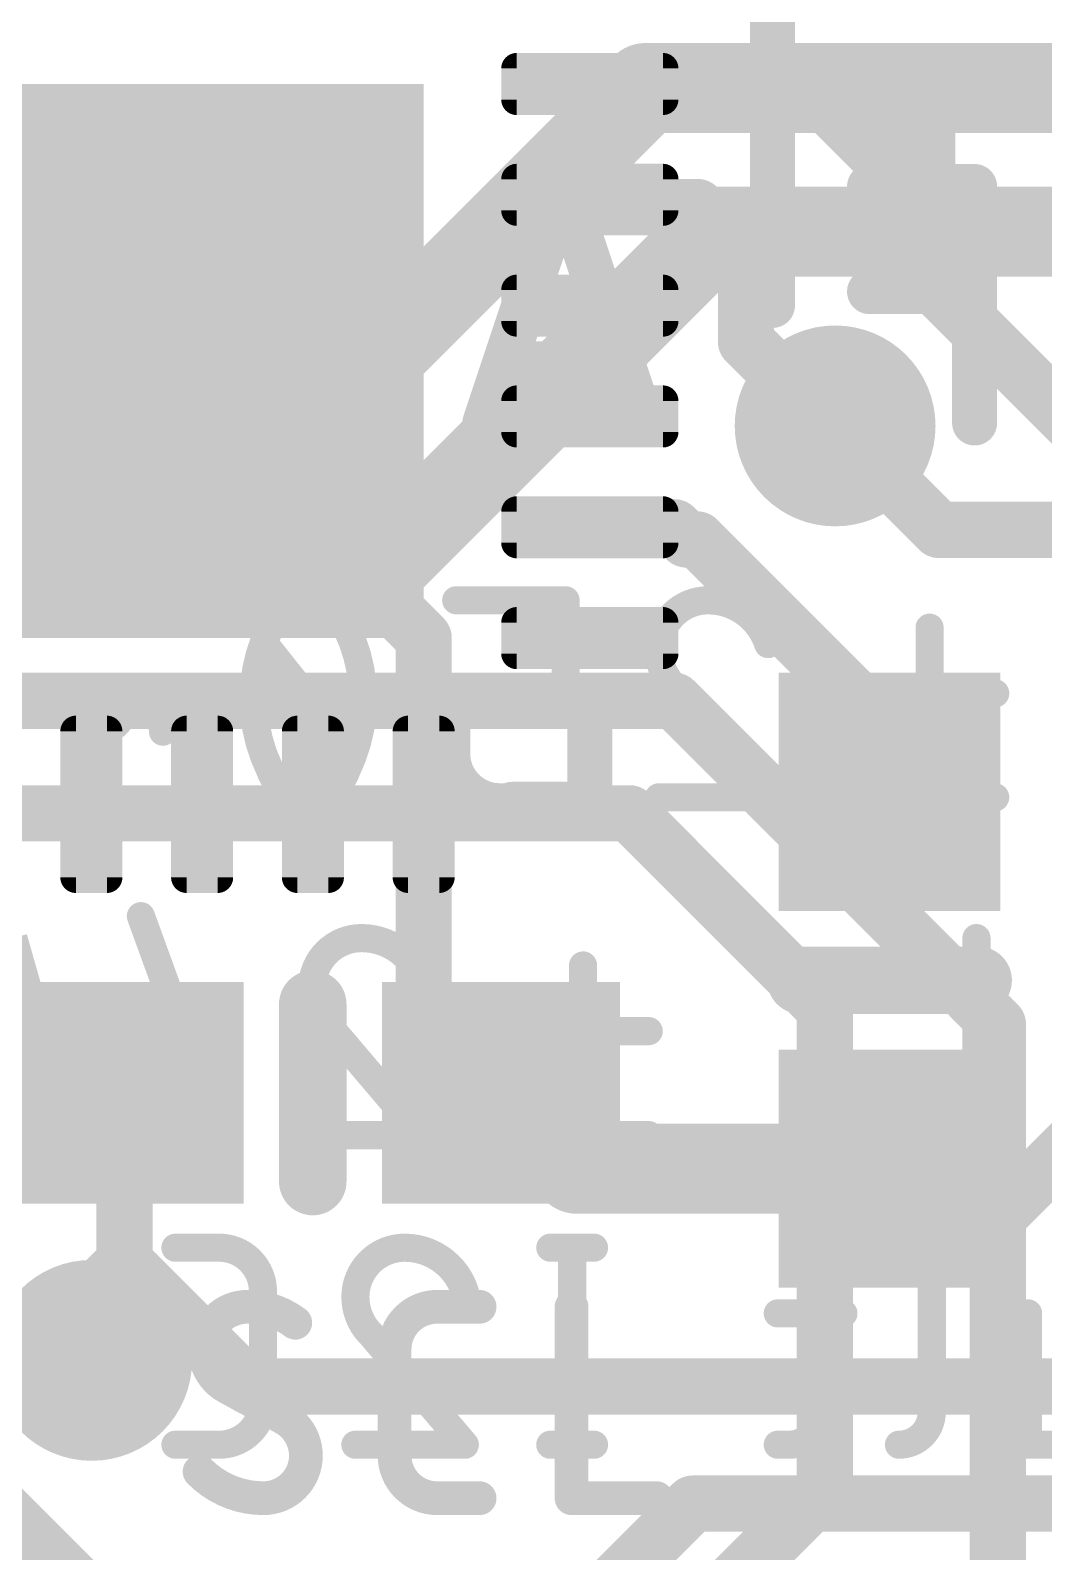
# Model space of a CAD drawing. Extents: x -0.1 to 34.3, y -4.7 to 17.9.
# Drawn here: x 12.17 to 16.75, y 3.52 to 10.38 of the extents above; entities that cross this region are included whole.
import ezdxf

# ---------------------------------------------------------------- set-up
doc = ezdxf.new("R2010")
doc.units = 0
for name, color, linetype in [('1', 12, 'CONTINUOUS'), ('16', 5, 'CONTINUOUS'), ('18', 110, 'CONTINUOUS'), ('21', 40, 'CONTINUOUS'), ('22', 6, 'CONTINUOUS')]:
    doc.layers.add(name, color=color, linetype=linetype)

# ---------------------------------------------------------------- blocks, each defined once
blk = doc.blocks.new('RECT')
blk.add_solid([(-0.5, -0.5), (0.5, -0.5), (-0.5, 0.5), (0.5, 0.5)])
blk = doc.blocks.new('RECT128000X44800R50')
at = {"const_width": 0.07}
blk.add_lwpolyline([(0.365, -0.07), (0.365, 0.07, 0.4142), (0.33, 0.105), (-0.33, 0.105, 0.4142), (-0.365, 0.07), (-0.365, -0.07, 0.4142), (-0.33, -0.105), (0.33, -0.105, 0.4142)], format="xyb", close=True, dxfattribs=at)
blk.add_solid([(-0.3475, -0.0875), (0.3475, -0.0875), (-0.3475, 0.0875), (0.3475, 0.0875)])
blk = doc.blocks.new('ROUNDV')
at = {"const_width": 0.5}
blk.add_lwpolyline([(0, -0.25, 1), (0, 0.25, 1), (0, -0.25)], format="xyb", dxfattribs=at)

msp = doc.modelspace()

# ---------------------------------------------------------------- linework, layer by layer
at = {"layer": '1'}
for points, const_width in [([(15.6754, 10.14), (14.7, 10.14)], 0.254), ([(16.1244, 9.691), (15.6754, 10.14)], 0.254), ([(16.1244, 9.358), (16.1244, 9.691)], 0.254), ([(14.7, 9.64), (14.7552, 9.5848)], 0.254), ([(14.7552, 9.5848), (15.1852, 9.5848)], 0.254), ([(15.1852, 9.5848), (15.4048, 9.3652)], 0.254), ([(12.7, 8.89), (12.7, 9.4615)], 0.254), ([(15.4048, 9.3652), (15.4048, 8.9783)], 0.254), ([(16.8816, 8.6007), (16.1244, 9.358)], 0.254), ([(15.7858, 8.5973), (15.4048, 8.9783)], 0.254), ([(12.7, 8.89), (13.95, 7.64)], 0.254), ([(15.8072, 8.5973), (15.7858, 8.5973)], 0.254), ([(14.7, 8.14), (15.081, 8.14)], 0.254), ([(15.1362, 8.0848), (15.081, 8.14)], 0.254), ([(15.1362, 8.0848), (15.1852, 8.0848)], 0.254), ([(16.0528, 7.2172), (15.1852, 8.0848)], 0.254), ([(13.95, 7.64), (13.95, 6.89)], 0.254), ([(16.0528, 6.946), (16.0528, 7.2172)], 0.254), ([(13.95, 5.9373), (13.95, 6.89)], 0.254), ([(14.2993, 5.588), (13.95, 5.9373)], 0.254), ([(12.0278, 5.8677), (12.3075, 5.588)], 0.254), ([(14.2993, 5.588), (14.6413, 5.246)], 0.4064), ([(12.3075, 5.588), (12.5993, 5.588)], 0.254), ([(12.5993, 5.588), (12.5993, 4.826)], 0.254), ([(14.6413, 5.246), (16.0528, 5.246)], 0.4064), ([(12.5993, 4.826), (12.4515, 4.6782)], 0.254), ([(13.1621, 4.2632), (12.5993, 4.826)], 0.254), ([(12.4515, 4.6782), (12.4515, 4.3812)], 0.254), ([(17.653, 4.2632), (13.1621, 4.2632)], 0.254), ([(11.6935, 4.0672), (12.7, 3.0607)], 0.254), ([(15.1648, 3.7348), (13.97, 2.54)], 0.254), ([(17.8146, 3.7348), (15.1648, 3.7348)], 0.254)]:
    msp.add_lwpolyline(points, dxfattribs=dict(at, const_width=const_width))
for points, const_width in [([(14.7, 10.2035, 1), (14.7, 10.0765)], 0.127), ([(15.7203, 10.1849, 1), (15.6305, 10.0951)], 0.127), ([(15.6754, 10.0765, 1), (15.6754, 10.2035)], 0.127), ([(16.1879, 9.691, 1), (16.0609, 9.691)], 0.127), ([(14.7449, 9.6849, 1), (14.6551, 9.5951)], 0.127), ([(16.0795, 9.6461, 1), (16.1693, 9.7359)], 0.127), ([(14.7552, 9.6483, 1), (14.7552, 9.5213)], 0.127), ([(14.7103, 9.5399, 1), (14.8001, 9.6297)], 0.127), ([(15.2302, 9.6297, 1), (15.1403, 9.5399)], 0.127), ([(15.1852, 9.5213, 1), (15.1852, 9.6483)], 0.127), ([(12.7635, 9.4615, 1), (12.6365, 9.4615)], 0.127), ([(15.4683, 9.3652, 1), (15.3413, 9.3652)], 0.127), ([(15.3599, 9.3203, 1), (15.4497, 9.4102)], 0.127), ([(16.1693, 9.4029, 1), (16.0795, 9.313)], 0.127), ([(16.0609, 9.358, 1), (16.1879, 9.358)], 0.127), ([(15.4497, 9.0232, 1), (15.3599, 8.9333)], 0.127), ([(12.7449, 8.9349, 1), (12.6551, 8.8451)], 0.127), ([(15.3413, 8.9783, 1), (15.4683, 8.9783)], 0.127), ([(12.6365, 8.89, 1), (12.7635, 8.89)], 0.127), ([(15.7858, 8.6608, 1), (15.7858, 8.5338)], 0.127), ([(15.8072, 8.5338, 1), (15.8072, 8.6608)], 0.127), ([(15.7408, 8.5524, 1), (15.8307, 8.6422)], 0.127), ([(14.7, 8.2035, 1), (14.7, 8.0765)], 0.127), ([(15.1259, 8.1849, 1), (15.0361, 8.0951)], 0.127), ([(15.081, 8.0765, 1), (15.081, 8.2035)], 0.127), ([(15.1362, 8.1483, 1), (15.1362, 8.0213)], 0.127), ([(15.0913, 8.0399, 1), (15.1811, 8.1297)], 0.127), ([(15.2302, 8.1297, 1), (15.1403, 8.0399)], 0.127), ([(15.1852, 8.0213, 1), (15.1852, 8.1483)], 0.127), ([(14.0135, 7.64, 1), (13.8865, 7.64)], 0.127), ([(13.9051, 7.5951, 1), (13.9949, 7.6849)], 0.127), ([(16.1163, 7.2172, 1), (15.9893, 7.2172)], 0.127), ([(16.0079, 7.1723, 1), (16.0977, 7.2622)], 0.127), ([(14.0135, 6.89, 1), (13.8865, 6.89)], 0.127), ([(15.9893, 6.946, 1), (16.1163, 6.946)], 0.127), ([(13.8865, 6.89, 1), (14.0135, 6.89)], 0.127), ([(13.9949, 5.9822, 1), (13.9051, 5.8924)], 0.127), ([(13.8865, 5.9373, 1), (14.0135, 5.9373)], 0.127), ([(14.3711, 5.6598, 1), (14.2275, 5.5162)], 0.2032), ([(12.3075, 5.6515, 1), (12.3075, 5.5245)], 0.127), ([(12.6628, 5.588, 1), (12.5358, 5.588)], 0.127), ([(12.5993, 5.5245, 1), (12.5993, 5.6515)], 0.127), ([(12.2626, 5.5431, 1), (12.3524, 5.6329)], 0.127), ([(14.2544, 5.5431, 1), (14.3442, 5.6329)], 0.127), ([(14.6413, 5.3476, 1), (14.6413, 5.1444)], 0.2032), ([(16.0528, 5.1444, 1), (16.0528, 5.3476)], 0.2032), ([(14.5695, 5.1742, 1), (14.7131, 5.3178)], 0.2032), ([(12.6442, 4.8709, 1), (12.5544, 4.7811)], 0.127), ([(12.6442, 4.7811, 1), (12.5544, 4.8709)], 0.127), ([(12.5358, 4.826, 1), (12.6628, 4.826)], 0.127), ([(12.515, 4.6782, 1), (12.388, 4.6782)], 0.127), ([(12.4066, 4.7231, 1), (12.4964, 4.6333)], 0.127), ([(12.388, 4.3812, 1), (12.515, 4.3812)], 0.127), ([(13.1621, 4.3267, 1), (13.1621, 4.1997)], 0.127), ([(13.1172, 4.2183, 1), (13.207, 4.3081)], 0.127), ([(15.1648, 3.7983, 1), (15.1648, 3.6713)], 0.127), ([(15.2097, 3.6899, 1), (15.1199, 3.7797)], 0.127)]:
    msp.add_lwpolyline(points, format="xyb", dxfattribs=dict(at, const_width=const_width))
at = {"layer": '16'}
for points, const_width in [([(14.9522, 10.1219), (13.3306, 8.5003)], 0.4064), ([(17.3155, 10.1219), (14.9522, 10.1219)], 0.4064), ([(13.6847, 7.8907), (15.2682, 9.4742)], 0.4064), ([(15.2682, 9.4742), (17.7205, 9.4742)], 0.4064), ([(15.8072, 8.5973), (16.2765, 8.128)], 0.254), ([(13.3306, 8.5003), (10.8209, 8.5003)], 0.4064), ([(18.7325, 8.128), (16.2765, 8.128)], 0.254), ([(11.0734, 7.8907), (13.6847, 7.8907)], 0.4064), ([(15.0814, 7.3573), (11.2943, 7.3573)], 0.254), ([(16.5418, 5.8969), (15.0814, 7.3573)], 0.254), ([(11.6118, 6.8493), (14.8793, 6.8493)], 0.254), ([(14.8793, 6.8493), (15.7607, 5.9679)], 0.254), ([(17.6721, 6.1595), (16.5418, 5.0292)], 0.254), ([(15.7607, 5.9679), (15.7607, 3.7973)], 0.254), ([(16.5418, 5.8969), (16.5418, 5.0292)], 0.254), ([(16.5418, 5.0292), (16.5418, 2.5718)], 0.254), ([(12.2821, 4.5506), (9.0384, 4.5506)], 0.254), ([(12.4515, 4.3812), (12.2821, 4.5506)], 0.254), ([(15.7607, 3.7973), (14.5034, 2.54)], 0.254)]:
    msp.add_lwpolyline(points, dxfattribs=dict(at, const_width=const_width))
for points, const_width in [([(14.9522, 10.2235, 1), (14.9522, 10.0203)], 0.2032), ([(15.024, 10.0501, 1), (14.8804, 10.1937)], 0.2032), ([(15.2682, 9.5758, 1), (15.2682, 9.3726)], 0.2032), ([(15.34, 9.4024, 1), (15.1964, 9.546)], 0.2032), ([(15.8521, 8.6422, 1), (15.7623, 8.5524)], 0.127), ([(13.2588, 8.5721, 1), (13.4024, 8.4285)], 0.2032), ([(13.3306, 8.3987, 1), (13.3306, 8.6019)], 0.2032), ([(16.2765, 8.1915, 1), (16.2765, 8.0645)], 0.127), ([(16.2316, 8.0831, 1), (16.3214, 8.1729)], 0.127), ([(13.6129, 7.9625, 1), (13.7565, 7.8189)], 0.2032), ([(13.6847, 7.7891, 1), (13.6847, 7.9923)], 0.2032), ([(15.1263, 7.4022, 1), (15.0365, 7.3124)], 0.127), ([(15.0814, 7.2938, 1), (15.0814, 7.4208)], 0.127), ([(14.9242, 6.8942, 1), (14.8344, 6.8044)], 0.127), ([(14.8793, 6.7858, 1), (14.8793, 6.9128)], 0.127), ([(15.8242, 5.9679, 1), (15.6972, 5.9679)], 0.127), ([(15.7158, 5.923, 1), (15.8056, 6.0128)], 0.127), ([(16.6053, 5.8969, 1), (16.4783, 5.8969)], 0.127), ([(16.4969, 5.852, 1), (16.5867, 5.9418)], 0.127), ([(16.6053, 5.0292, 1), (16.4783, 5.0292)], 0.127), ([(16.4969, 5.0741, 1), (16.5867, 4.9843)], 0.127), ([(16.4783, 5.0292, 1), (16.6053, 5.0292)], 0.127), ([(12.327, 4.5955, 1), (12.2372, 4.5057)], 0.127), ([(12.2821, 4.4871, 1), (12.2821, 4.6141)], 0.127), ([(12.4066, 4.3363, 1), (12.4964, 4.4261)], 0.127), ([(15.8056, 3.7524, 1), (15.7158, 3.8422)], 0.127), ([(15.6972, 3.7973, 1), (15.8242, 3.7973)], 0.127)]:
    msp.add_lwpolyline(points, format="xyb", dxfattribs=dict(at, const_width=const_width))
at = {"layer": '21'}
for points, const_width in [([(15.5244, 9.141), (15.5244, 11.941)], 0.2032), ([(14.7, 6.89), (14.7, 7.24)], 0.2032), ([(14.35, 6.89), (14.7, 6.89)], 0.2032), ([(16.4528, 6.096), (15.6528, 6.096)], 0.3048), ([(13.4493, 5.988), (13.4493, 5.188)], 0.3048), ([(14.0106, 4.6228), (14.2025, 4.6228)], 0.1524), ([(14.6176, 4.6228), (14.6176, 3.7592)], 0.1524), ([(13.8187, 3.9511), (13.8187, 4.4309)], 0.1524), ([(13.3224, 4.119), (13.0585, 4.263)], 0.1524), ([(14.2025, 3.7592), (14.0106, 3.7592)], 0.1524), ([(14.6176, 3.7592), (15.0014, 3.7592)], 0.1524)]:
    msp.add_lwpolyline(points, dxfattribs=dict(at, const_width=const_width))
for points, const_width in [([(15.4736, 9.141, 1), (15.5752, 9.141)], 0.1016), ([(14.7508, 7.24, 1), (14.6492, 7.24)], 0.1016), ([(14.35, 6.9408, 1), (14.35, 6.8392)], 0.1016), ([(14.6492, 6.89, 1), (14.7508, 6.89)], 0.1016), ([(14.7, 6.8392, 1), (14.7, 6.9408)], 0.1016), ([(15.6528, 6.1722, 1), (15.6528, 6.0198)], 0.1524), ([(16.4528, 6.0198, 1), (16.4528, 6.1722)], 0.1524), ([(13.5255, 5.988, 1), (13.3731, 5.988)], 0.1524), ([(13.3731, 5.188, 1), (13.5255, 5.188)], 0.1524), ([(13.1545, 4.6228, 0.4142), (12.9626, 4.4309)], 0.1524), ([(13.3704, 4.5508, 0.1623), (13.1545, 4.6228)], 0.1524), ([(13.1545, 4.6609, 1), (13.1545, 4.5847)], 0.0762), ([(13.1545, 4.5847, 1), (13.1545, 4.6609)], 0.0762), ([(14.0106, 4.6228, 0.4142), (13.8187, 4.4309)], 0.1524), ([(14.0106, 4.6609, 1), (14.0106, 4.5847)], 0.0762), ([(14.0106, 4.5847, 1), (14.0106, 4.6609)], 0.0762), ([(14.2025, 4.5847, 1), (14.2025, 4.6609)], 0.0762), ([(14.6557, 4.6228, 1), (14.5795, 4.6228)], 0.0762), ([(13.3475, 4.5204, 1), (13.3933, 4.5813)], 0.0762), ([(12.9626, 4.4309, 0.2656), (13.0585, 4.263)], 0.1524), ([(13.0007, 4.4309, 1), (12.9245, 4.4309)], 0.0762), ([(12.9245, 4.4309, 1), (13.0007, 4.4309)], 0.0762), ([(13.8568, 4.4309, 1), (13.7806, 4.4309)], 0.0762), ([(13.7806, 4.4309, 1), (13.8568, 4.4309)], 0.0762), ([(13.0768, 4.2964, 1), (13.0403, 4.2295)], 0.0762), ([(13.0392, 4.2301, 1), (13.0779, 4.2958)], 0.0762), ([(13.3418, 4.1519, 1), (13.3031, 4.0862)], 0.0762), ([(13.4184, 3.9511, 0.2656), (13.3224, 4.119)], 0.1524), ([(13.3042, 4.0856, 1), (13.3407, 4.1525)], 0.0762), ([(13.2265, 3.7592, 0.4142), (13.4184, 3.9511)], 0.1524), ([(13.4565, 3.9511, 1), (13.3803, 3.9511)], 0.0762), ([(13.3803, 3.9511, 1), (13.4565, 3.9511)], 0.0762), ([(13.8187, 3.9511, 0.4142), (14.0106, 3.7592)], 0.1524), ([(13.8568, 3.9511, 1), (13.7806, 3.9511)], 0.0762), ([(13.7806, 3.9511, 1), (13.8568, 3.9511)], 0.0762), ([(12.9657, 3.906, 1), (12.9115, 3.8523)], 0.0762), ([(12.9386, 3.8791, 0.2), (13.2265, 3.7592)], 0.1524), ([(13.2265, 3.7973, 1), (13.2265, 3.7211)], 0.0762), ([(13.2265, 3.7211, 1), (13.2265, 3.7973)], 0.0762), ([(14.0106, 3.7973, 1), (14.0106, 3.7211)], 0.0762), ([(14.0106, 3.7211, 1), (14.0106, 3.7973)], 0.0762), ([(14.2025, 3.7211, 1), (14.2025, 3.7973)], 0.0762), ([(14.6176, 3.7973, 1), (14.6176, 3.7211)], 0.0762), ([(14.5795, 3.7592, 1), (14.6557, 3.7592)], 0.0762), ([(15.0014, 3.7211, 1), (15.0014, 3.7973)], 0.0762)]:
    msp.add_lwpolyline(points, format="xyb", dxfattribs=dict(at, const_width=const_width))
at = {"layer": '22'}
for points, const_width in [([(14.5817, 9.6774), (14.2261, 8.6106)], 0.2032), ([(14.9373, 8.6106), (14.5817, 9.6774)], 0.2032), ([(16.4368, 9.6774), (15.9626, 9.6774)], 0.2032), ([(16.4368, 8.6106), (16.4368, 9.6774)], 0.2032), ([(12.6959, 9.3218), (12.4588, 9.3218)], 0.2032), ([(13.5722, 9.3218), (13.3351, 9.3218)], 0.2032), ([(16.4368, 9.2033), (15.9626, 9.2033)], 0.2032), ([(12.8737, 8.7884), (12.8737, 9.144)], 0.2032), ([(13.75, 8.7884), (13.75, 9.144)], 0.2032), ([(14.315, 8.8773), (14.8484, 8.8773)], 0.2032), ([(12.4588, 8.6106), (12.6959, 8.6106)], 0.2032), ([(13.3351, 8.6106), (13.5722, 8.6106)], 0.2032), ([(14.5907, 7.8105), (14.0968, 7.8105)], 0.127), ([(14.5907, 7.4154), (14.5907, 7.8105)], 0.127), ([(16.2335, 7.0944), (16.2335, 7.687)], 0.127), ([(13.6269, 7.1191), (13.2318, 7.6129)], 0.127), ([(14.2943, 7.4154), (14.5907, 7.4154)], 0.127), ([(15.0853, 7.4154), (15.5051, 6.9215)], 0.127), ([(16.5298, 7.3907), (15.9372, 7.3907)], 0.127), ([(14.0968, 7.1191), (14.0968, 7.2178)], 0.127), ([(14.5907, 6.9215), (14.2943, 6.9215)], 0.127), ([(15.5051, 6.9215), (15.0112, 6.9215)], 0.127), ([(16.5298, 6.9215), (15.9372, 6.9215)], 0.127), ([(13.0687, 5.2987), (12.6736, 6.3853)], 0.127), ([(12.0976, 6.2865), (12.2951, 5.5951)], 0.127), ([(16.4452, 6.2865), (16.4452, 5.5457)], 0.127), ([(14.6694, 5.5704), (14.6694, 6.163)], 0.127), ([(13.5212, 5.8914), (13.941, 5.3975)], 0.127), ([(14.9658, 5.8667), (14.3731, 5.8667)], 0.127), ([(12.2951, 5.5951), (11.8012, 5.5951)], 0.127), ([(13.941, 5.3975), (13.4471, 5.3975)], 0.127), ([(14.9658, 5.3975), (14.3731, 5.3975)], 0.127), ([(13.0271, 4.8895), (12.8296, 4.8895)], 0.127), ([(14.719, 4.8895), (14.5215, 4.8895)], 0.127), ([(14.6202, 4.8895), (14.6202, 4.0005)], 0.127), ([(15.7459, 4.8895), (15.7459, 4.1487)], 0.127), ([(16.2436, 4.8895), (16.2436, 4.1487)], 0.127), ([(13.2247, 4.1981), (13.2247, 4.6919)], 0.127), ([(15.8447, 4.5932), (15.5483, 4.5932)], 0.127), ([(16.6782, 4.0005), (16.6782, 4.5932)], 0.127), ([(13.7159, 4.4944), (14.1357, 4.0005)], 0.127), ([(12.8296, 4.0005), (13.0271, 4.0005)], 0.127), ([(14.1357, 4.0005), (13.6418, 4.0005)], 0.127), ([(14.719, 4.0005), (14.5215, 4.0005)], 0.127), ([(15.5977, 4.0005), (15.5483, 4.0005)], 0.127), ([(16.9251, 4.0005), (16.6782, 4.0005)], 0.127)]:
    msp.add_lwpolyline(points, dxfattribs=dict(at, const_width=const_width))
for points, const_width in [([(14.6299, 9.6935, 1), (14.5335, 9.6613)], 0.1016), ([(14.6299, 9.6613, 1), (14.5335, 9.6935)], 0.1016), ([(15.9626, 9.7282, 1), (15.9626, 9.6266)], 0.1016), ([(16.4876, 9.6774, 1), (16.386, 9.6774)], 0.1016), ([(16.4368, 9.6266, 1), (16.4368, 9.7282)], 0.1016), ([(12.4588, 9.3726, 1), (12.4588, 9.271)], 0.1016), ([(12.8737, 9.144, 0.4142), (12.6959, 9.3218)], 0.2032), ([(12.6959, 9.3726, 1), (12.6959, 9.271)], 0.1016), ([(12.6959, 9.271, 1), (12.6959, 9.3726)], 0.1016), ([(13.3351, 9.3726, 1), (13.3351, 9.271)], 0.1016), ([(13.75, 9.144, 0.4142), (13.5722, 9.3218)], 0.2032), ([(13.5722, 9.3726, 1), (13.5722, 9.271)], 0.1016), ([(13.5722, 9.271, 1), (13.5722, 9.3726)], 0.1016), ([(15.9626, 9.2541, 1), (15.9626, 9.1525)], 0.1016), ([(16.4368, 9.1525, 1), (16.4368, 9.2541)], 0.1016), ([(12.9245, 9.144, 1), (12.8229, 9.144)], 0.1016), ([(13.8008, 9.144, 1), (13.6992, 9.144)], 0.1016), ([(12.8229, 9.144, 1), (12.9245, 9.144)], 0.1016), ([(13.6992, 9.144, 1), (13.8008, 9.144)], 0.1016), ([(14.315, 8.9281, 1), (14.315, 8.8265)], 0.1016), ([(14.8484, 8.8265, 1), (14.8484, 8.9281)], 0.1016), ([(12.6959, 8.6106, 0.4142), (12.8737, 8.7884)], 0.2032), ([(12.9245, 8.7884, 1), (12.8229, 8.7884)], 0.1016), ([(13.5722, 8.6106, 0.4142), (13.75, 8.7884)], 0.2032), ([(13.8008, 8.7884, 1), (13.6992, 8.7884)], 0.1016), ([(12.8229, 8.7884, 1), (12.9245, 8.7884)], 0.1016), ([(13.6992, 8.7884, 1), (13.8008, 8.7884)], 0.1016), ([(12.4588, 8.6614, 1), (12.4588, 8.5598)], 0.1016), ([(12.6959, 8.6614, 1), (12.6959, 8.5598)], 0.1016), ([(12.6959, 8.5598, 1), (12.6959, 8.6614)], 0.1016), ([(13.3351, 8.6614, 1), (13.3351, 8.5598)], 0.1016), ([(13.5722, 8.6614, 1), (13.5722, 8.5598)], 0.1016), ([(13.5722, 8.5598, 1), (13.5722, 8.6614)], 0.1016), ([(14.1779, 8.6267, 1), (14.2743, 8.5945)], 0.1016), ([(14.8891, 8.5945, 1), (14.9855, 8.6267)], 0.1016), ([(16.386, 8.6106, 1), (16.4876, 8.6106)], 0.1016), ([(13.4293, 7.8105, 0.3205), (13.2565, 7.687)], 0.127), ([(13.6022, 7.687, 0.3205), (13.4293, 7.8105)], 0.127), ([(13.4293, 7.8422, 1), (13.4293, 7.7788)], 0.0635), ([(13.4293, 7.7788, 1), (13.4293, 7.8422)], 0.0635), ([(14.0968, 7.8422, 1), (14.0968, 7.7788)], 0.0635), ([(14.6224, 7.8105, 1), (14.5589, 7.8105)], 0.0635), ([(14.5907, 7.7788, 1), (14.5907, 7.8422)], 0.0635), ([(15.2334, 7.8105, 0.4142), (15.0112, 7.5883)], 0.127), ([(15.5051, 7.6129, 0.3252), (15.2334, 7.8105)], 0.127), ([(15.2334, 7.8422, 1), (15.2334, 7.7788)], 0.0635), ([(15.2334, 7.7788, 1), (15.2334, 7.8422)], 0.0635), ([(13.2565, 7.687, 0.1139), (13.1824, 7.366)], 0.127), ([(13.2264, 7.6973, 1), (13.2865, 7.6767)], 0.0635), ([(13.285, 7.6731, 1), (13.2279, 7.7009)], 0.0635), ([(13.6763, 7.366, 0.1139), (13.6022, 7.687)], 0.127), ([(13.6307, 7.7009, 1), (13.5737, 7.6731)], 0.0635), ([(13.5722, 7.6767, 1), (13.6322, 7.6973)], 0.0635), ([(16.2652, 7.687, 1), (16.2017, 7.687)], 0.0635), ([(13.2566, 7.6328, 1), (13.207, 7.5931)], 0.0635), ([(15.0429, 7.5882, 1), (14.9794, 7.5883)], 0.0635), ([(15.0112, 7.5883, 0.2053), (15.0853, 7.4154)], 0.127), ([(14.9794, 7.5883, 1), (15.0429, 7.5883)], 0.0635), ([(15.4749, 7.6032, 1), (15.5353, 7.6227)], 0.0635), ([(13.1824, 7.366, 0.1139), (13.2565, 7.045)], 0.127), ([(13.2141, 7.366, 1), (13.1506, 7.366)], 0.0635), ([(13.6022, 7.045, 0.1139), (13.6763, 7.366)], 0.127), ([(13.708, 7.366, 1), (13.6445, 7.366)], 0.0635), ([(14.2943, 7.4154, 0.4142), (14.0968, 7.2178)], 0.127), ([(14.2943, 7.4471, 1), (14.2943, 7.3836)], 0.0635), ([(14.2943, 7.3836, 1), (14.2943, 7.4471)], 0.0635), ([(14.5589, 7.4154, 1), (14.6224, 7.4154)], 0.0635), ([(14.5907, 7.3836, 1), (14.5907, 7.4471)], 0.0635), ([(15.1095, 7.436, 1), (15.0611, 7.3948)], 0.0635), ([(15.0634, 7.3924, 1), (15.1072, 7.4384)], 0.0635), ([(15.9372, 7.4224, 1), (15.9372, 7.3589)], 0.0635), ([(16.5298, 7.3589, 1), (16.5298, 7.4224)], 0.0635), ([(12.3783, 7.3166, 0.4143), (12.4771, 7.2178)], 0.127), ([(12.4101, 7.3166, 1), (12.3466, 7.3166)], 0.0635), ([(12.6747, 7.3166, 0.2361), (12.5759, 7.2672)], 0.127), ([(12.7735, 7.2178, 0.4142), (12.6747, 7.3166)], 0.127), ([(12.6747, 7.3484, 1), (12.6747, 7.2849)], 0.0635), ([(12.6747, 7.2849, 1), (12.6747, 7.3484)], 0.0635), ([(13.1506, 7.366, 1), (13.2141, 7.366)], 0.0635), ([(13.6445, 7.366, 1), (13.708, 7.366)], 0.0635), ([(12.4771, 7.2178, 0.236), (12.5759, 7.2672)], 0.127), ([(12.4771, 7.2496, 1), (12.4771, 7.1861)], 0.0635), ([(12.4771, 7.1861, 1), (12.4771, 7.2496)], 0.0635), ([(12.5505, 7.2863, 1), (12.6013, 7.2482)], 0.0635), ([(12.6013, 7.2482, 1), (12.5505, 7.2863)], 0.0635), ([(14.1285, 7.2178, 1), (14.065, 7.2178)], 0.0635), ([(12.7417, 7.2178, 1), (12.8052, 7.2178)], 0.0635), ([(14.065, 7.2178, 1), (14.1285, 7.2178)], 0.0635), ([(13.6021, 7.0992, 1), (13.6517, 7.1389)], 0.0635), ([(14.1285, 7.1191, 1), (14.065, 7.1191)], 0.0635), ([(14.065, 7.1191, 1), (14.1285, 7.1191)], 0.0635), ([(14.0968, 7.1191, 0.4142), (14.2943, 6.9215)], 0.127), ([(13.2865, 7.0553, 1), (13.2264, 7.0347)], 0.0635), ([(13.2565, 7.045, 0.3205), (13.4293, 6.9215)], 0.127), ([(13.2279, 7.0311, 1), (13.285, 7.0589)], 0.0635), ([(13.4293, 6.9215, 0.3205), (13.6022, 7.045)], 0.127), ([(13.5737, 7.0589, 1), (13.6307, 7.0311)], 0.0635), ([(13.6322, 7.0347, 1), (13.5722, 7.0553)], 0.0635), ([(16.2017, 7.0944, 1), (16.2652, 7.0944)], 0.0635), ([(13.4293, 6.9532, 1), (13.4293, 6.8898)], 0.0635), ([(13.4293, 6.8898, 1), (13.4293, 6.9532)], 0.0635), ([(14.2943, 6.9532, 1), (14.2943, 6.8898)], 0.0635), ([(14.2943, 6.8898, 1), (14.2943, 6.9532)], 0.0635), ([(14.5907, 6.8898, 1), (14.5907, 6.9532)], 0.0635), ([(15.0112, 6.9532, 1), (15.0112, 6.8898)], 0.0635), ([(15.4809, 6.9009, 1), (15.5293, 6.9421)], 0.0635), ([(15.5051, 6.8898, 1), (15.5051, 6.9532)], 0.0635), ([(15.9372, 6.9532, 1), (15.9372, 6.8898)], 0.0635), ([(16.5298, 6.8898, 1), (16.5298, 6.9532)], 0.0635), ([(12.7034, 6.3961, 1), (12.6437, 6.3744)], 0.0635), ([(13.6694, 6.2865, 0.4142), (13.4471, 6.0643)], 0.127), ([(13.941, 6.0889, 0.3252), (13.6694, 6.2865)], 0.127), ([(13.6694, 6.3182, 1), (13.6694, 6.2548)], 0.0635), ([(13.6694, 6.2548, 1), (13.6694, 6.3182)], 0.0635), ([(16.4769, 6.2865, 1), (16.4134, 6.2865)], 0.0635), ([(14.7012, 6.163, 1), (14.6377, 6.163)], 0.0635), ([(13.4471, 6.0643, 0.2053), (13.5212, 5.8914)], 0.127), ([(13.4789, 6.0642, 1), (13.4154, 6.0643)], 0.0635), ([(13.9108, 6.0792, 1), (13.9712, 6.0987)], 0.0635), ([(13.4154, 6.0643, 1), (13.4789, 6.0643)], 0.0635), ([(13.5454, 5.912, 1), (13.497, 5.8708)], 0.0635), ([(13.4993, 5.8684, 1), (13.5431, 5.9144)], 0.0635), ([(14.3731, 5.8984, 1), (14.3731, 5.8349)], 0.0635), ([(14.9658, 5.8349, 1), (14.9658, 5.8984)], 0.0635), ([(12.2646, 5.5863, 1), (12.3256, 5.6038)], 0.0635), ([(12.2951, 5.5633, 1), (12.2951, 5.6268)], 0.0635), ([(14.6377, 5.5704, 1), (14.7012, 5.5704)], 0.0635), ([(16.297, 5.3975, 0.4142), (16.4452, 5.5457)], 0.127), ([(16.4769, 5.5457, 1), (16.4134, 5.5457)], 0.0635), ([(16.4134, 5.5457, 1), (16.4769, 5.5457)], 0.0635), ([(13.4471, 5.4292, 1), (13.4471, 5.3658)], 0.0635), ([(13.9168, 5.3769, 1), (13.9652, 5.4181)], 0.0635), ([(13.941, 5.3658, 1), (13.941, 5.4292)], 0.0635), ([(14.3731, 5.4292, 1), (14.3731, 5.3658)], 0.0635), ([(14.9658, 5.3658, 1), (14.9658, 5.4292)], 0.0635), ([(16.297, 5.4292, 1), (16.297, 5.3657)], 0.0635), ([(13.0388, 5.2879, 1), (13.0985, 5.3096)], 0.0635), ([(12.8296, 4.9212, 1), (12.8296, 4.8578)], 0.0635), ([(13.2247, 4.6919, 0.4142), (13.0271, 4.8895)], 0.127), ([(13.0271, 4.9213, 1), (13.0271, 4.8578)], 0.0635), ([(13.0271, 4.8578, 1), (13.0271, 4.9212)], 0.0635), ([(13.864, 4.8895, 0.4142), (13.6418, 4.6673)], 0.127), ([(14.1357, 4.6919, 0.3252), (13.864, 4.8895)], 0.127), ([(13.864, 4.9212, 1), (13.864, 4.8578)], 0.0635), ([(13.864, 4.8578, 1), (13.864, 4.9212)], 0.0635), ([(14.5215, 4.9212, 1), (14.5215, 4.8578)], 0.0635), ([(14.652, 4.8895, 1), (14.5885, 4.8895)], 0.0635), ([(14.719, 4.8578, 1), (14.719, 4.9212)], 0.0635), ([(15.7776, 4.8895, 1), (15.7141, 4.8895)], 0.0635), ([(16.2753, 4.8895, 1), (16.2118, 4.8895)], 0.0635), ([(13.2564, 4.6919, 1), (13.1929, 4.6919)], 0.0635), ([(13.1929, 4.6919, 1), (13.2564, 4.6919)], 0.0635), ([(13.6735, 4.6672, 1), (13.61, 4.6673)], 0.0635), ([(13.61, 4.6673, 1), (13.6735, 4.6673)], 0.0635), ([(13.6418, 4.6673, 0.2053), (13.7159, 4.4944)], 0.127), ([(14.1055, 4.6822, 1), (14.1659, 4.7017)], 0.0635), ([(15.5483, 4.6249, 1), (15.5483, 4.5614)], 0.0635), ([(15.8447, 4.5614, 1), (15.8447, 4.6249)], 0.0635), ([(16.7099, 4.5932, 1), (16.6464, 4.5932)], 0.0635), ([(13.7401, 4.515, 1), (13.6917, 4.4738)], 0.0635), ([(13.694, 4.4714, 1), (13.7378, 4.5174)], 0.0635), ([(13.0271, 4.0005, 0.4142), (13.2247, 4.1981)], 0.127), ([(13.2564, 4.1981, 1), (13.1929, 4.1981)], 0.0635), ([(13.1929, 4.1981, 1), (13.2564, 4.1981)], 0.0635), ([(15.5977, 4.0005, 0.4142), (15.7459, 4.1487)], 0.127), ([(15.7776, 4.1487, 1), (15.7141, 4.1487)], 0.0635), ([(16.0954, 4.0005, 0.4142), (16.2436, 4.1487)], 0.127), ([(16.2753, 4.1487, 1), (16.2118, 4.1487)], 0.0635), ([(15.7141, 4.1487, 1), (15.7776, 4.1487)], 0.0635), ([(16.2118, 4.1487, 1), (16.2753, 4.1487)], 0.0635), ([(12.8296, 4.0323, 1), (12.8296, 3.9688)], 0.0635), ([(13.0271, 4.0323, 1), (13.0271, 3.9688)], 0.0635), ([(13.0271, 3.9688, 1), (13.0271, 4.0323)], 0.0635), ([(13.6418, 4.0323, 1), (13.6418, 3.9688)], 0.0635), ([(14.1115, 3.9799, 1), (14.1599, 4.0211)], 0.0635), ([(14.1357, 3.9688, 1), (14.1357, 4.0323)], 0.0635), ([(14.5215, 4.0323, 1), (14.5215, 3.9688)], 0.0635), ([(14.719, 3.9688, 1), (14.719, 4.0323)], 0.0635), ([(15.5483, 4.0323, 1), (15.5483, 3.9688)], 0.0635), ([(15.5977, 4.0322, 1), (15.5977, 3.9688)], 0.0635), ([(15.5977, 3.9688, 1), (15.5977, 4.0323)], 0.0635), ([(16.0954, 4.0322, 1), (16.0954, 3.9687)], 0.0635), ([(16.6782, 4.0323, 1), (16.6782, 3.9688)], 0.0635), ([(14.5885, 4.0005, 1), (14.652, 4.0005)], 0.0635), ([(16.6464, 4.0005, 1), (16.7099, 4.0005)], 0.0635)]:
    msp.add_lwpolyline(points, format="xyb", dxfattribs=dict(at, const_width=const_width))

# ---------------------------------------------------------------- block references
at = {"layer": '1'}
for p, rotation in [((14.7, 10.14), 180), ((14.7, 9.64), 180), ((14.7, 9.14), 180), ((14.7, 8.64), 180), ((14.7, 8.14), 180), ((14.7, 7.64), 180), ((12.45, 6.89), 270), ((12.95, 6.89), 270), ((13.45, 6.89), 270), ((13.95, 6.89), 270)]:
    msp.add_blockref('RECT128000X44800R50', p, dxfattribs=dict(at, rotation=rotation))
for p, xscale, yscale, rotation in [((12.7, 8.89), 2.5, 2.5, 270), ((16.1244, 9.691), 0.45, 0.9, 180)]:
    msp.add_blockref('RECT', p, dxfattribs=dict(at, xscale=xscale, yscale=yscale, rotation=rotation))
at = {"layer": '1', "xscale": 1.075, "rotation": 270}
for p in [(16.0528, 6.946), (16.0528, 5.246)]:
    msp.add_blockref('RECT', p, dxfattribs=at)
at = {"layer": '1', "xscale": 1.075}
for p in [(12.5993, 5.588), (14.2993, 5.588)]:
    msp.add_blockref('RECT', p, dxfattribs=at)
at = {"layer": '18', "xscale": 0.9064, "yscale": 0.9064}
for p in [(12.7, 9.4615), (12.7, 9.4615), (15.8072, 8.5973), (15.8072, 8.5973), (12.4515, 4.3812), (12.4515, 4.3812)]:
    msp.add_blockref('ROUNDV', p, dxfattribs=at)

doc.saveas('drawing.dxf')
